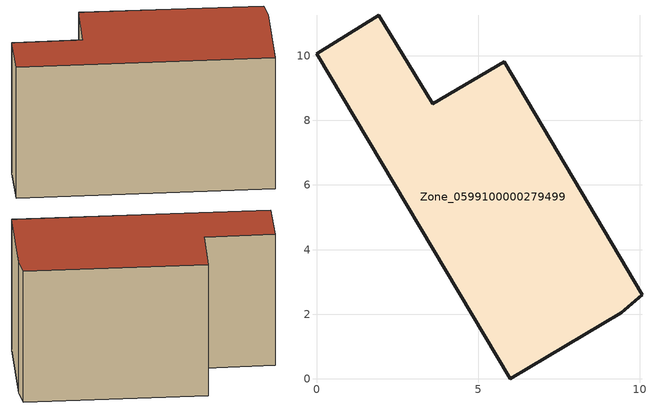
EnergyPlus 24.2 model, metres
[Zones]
Zone_0599100000279499
 floor ground (C_G): 10.07,2.61 9.42,2.05 6,0 0,10.07 1.93,11.26 3.6,8.51 5.81,9.82 z0
 wall outside (C_F): 10.07,2.61 5.81,9.82 3.6,8.51 1.93,11.26 0,10.07 6,0 9.42,2.05 10.07,2.61 z0:6.76
 roof outside (C_R): 9.42,2.05 10.07,2.61 5.81,9.82 3.6,8.51 1.93,11.26 0,10.07 6,0 z6.76
[BUILDING]
Pand.0599100000279499: North Axis=0; Terrain=City; Loads Convergence Tolerance Value=0.04; Temperature Convergence Tolerance Value=0.4; Solar Distribution=FullExterior; Maximum Number of Warmup Days=25; Minimum Number of Warmup Days=1
[Site:Location]
Rotterdam.The.Hague.AP_ZH_NLD Design_Conditions: Latitude=51.96; Longitude=4.45; Time Zone=1; Elevation=-4.5
[SITE:GROUNDTEMPERATURE:BUILDINGSURFACE]
18, 18, 18, 18, 18, 18, 18, 18, 18, 18, 18, 18
[MATERIAL] Thermal Absorptance=0.9; Solar Absorptance=0.7; Visible Absorptance=0.7
Name | Roughness | Thickness | Conductivity | Density | Specific Heat
G.TI.1946 | MediumSmooth | 0.15 | 1 | 540 | 1210
F.TI.1946 | Rough | 0.3 | 0.857143 | 1920 | 840
R.TI.1946 | MediumRough | 0.2 | 0.1 | 1500 | 1000
[CONSTRUCTION]
C_G: G.TI.1946
C_F: F.TI.1946
C_R: R.TI.1946
[ZONE]
Zone_0599100000279499: Type=1; Multiplier=1; Ceiling Height=Autocalculate; Volume=Autocalculate; Floor Area=autocalculate; Part of Total Floor Area=Yes
[ZONEINFILTRATION:DESIGNFLOWRATE]
Infil_Zone_0599100000279499: Zone or ZoneList or Space or SpaceList=Zone_0599100000279499; Schedule=AlwaysOn; Design Flow Rate Calculation Method=Flow/Area; Flow Rate per Floor Area=0.003; Constant Term Coefficient=1; Temperature Term Coefficient=0; Velocity Term Coefficient=0; Velocity Squared Term Coefficient=0
[HVACTEMPLATE:ZONE:IDEALLOADSAIRSYSTEM]
Zone_0599100000279499: Maximum Heating Supply Air Temperature=50; Minimum Cooling Supply Air Temperature=13; Maximum Heating Supply Air Humidity Ratio=0.0156; Minimum Cooling Supply Air Humidity Ratio=0.0077; Heating Limit=NoLimit; Cooling Limit=NoLimit; Dehumidification Control Type=ConstantSensibleHeatRatio; Cooling Sensible Heat Ratio=0.7; Dehumidification Setpoint=60; Humidification Control Type=None; Humidification Setpoint=30; Outdoor Air Method=None; Outdoor Air Flow Rate per Person=0.00944; Outdoor Air Flow Rate per Zone Floor Area=0; Outdoor Air Flow Rate per Zone=0; Demand Controlled Ventilation Type=None; Outdoor Air Economizer Type=NoEconomizer; Heat Recovery Type=None; Sensible Heat Recovery Effectiveness=0.7; Latent Heat Recovery Effectiveness=0.65
[ZONECONTROL:THERMOSTAT]
ThermostatControl_Zone_0599100000279499: Zone or ZoneList=Zone_0599100000279499; Control Type Schedule=DualSetpointControlType; Control 1=Thermostat_Zone_0599100000279499; Temperature Difference Between Cutout And Setpoint=0
[THERMOSTATSETPOINT:DUALSETPOINT]
Thermostat_Zone_0599100000279499: Heating Setpoint Temperature Schedule=HeatingSetpoint_Zone_0599100000279499; Cooling Setpoint Temperature Schedule=CoolingSetpoint_Zone_0599100000279499
[SCHEDULE:COMPACT]
HeatingSetpoint_Zone_0599100000279499: Through: 12/31, For: AllDays, Until: 24:00, 21
CoolingSetpoint_Zone_0599100000279499: Through: 12/31, For: AllDays, Until: 24:00, 24
DualSetpointControlType: Through: 12/31, For: AllDays, Until: 24:00, 4
AlwaysOn: Through: 12/31, For: AllDays, Until: 24:00, 1
